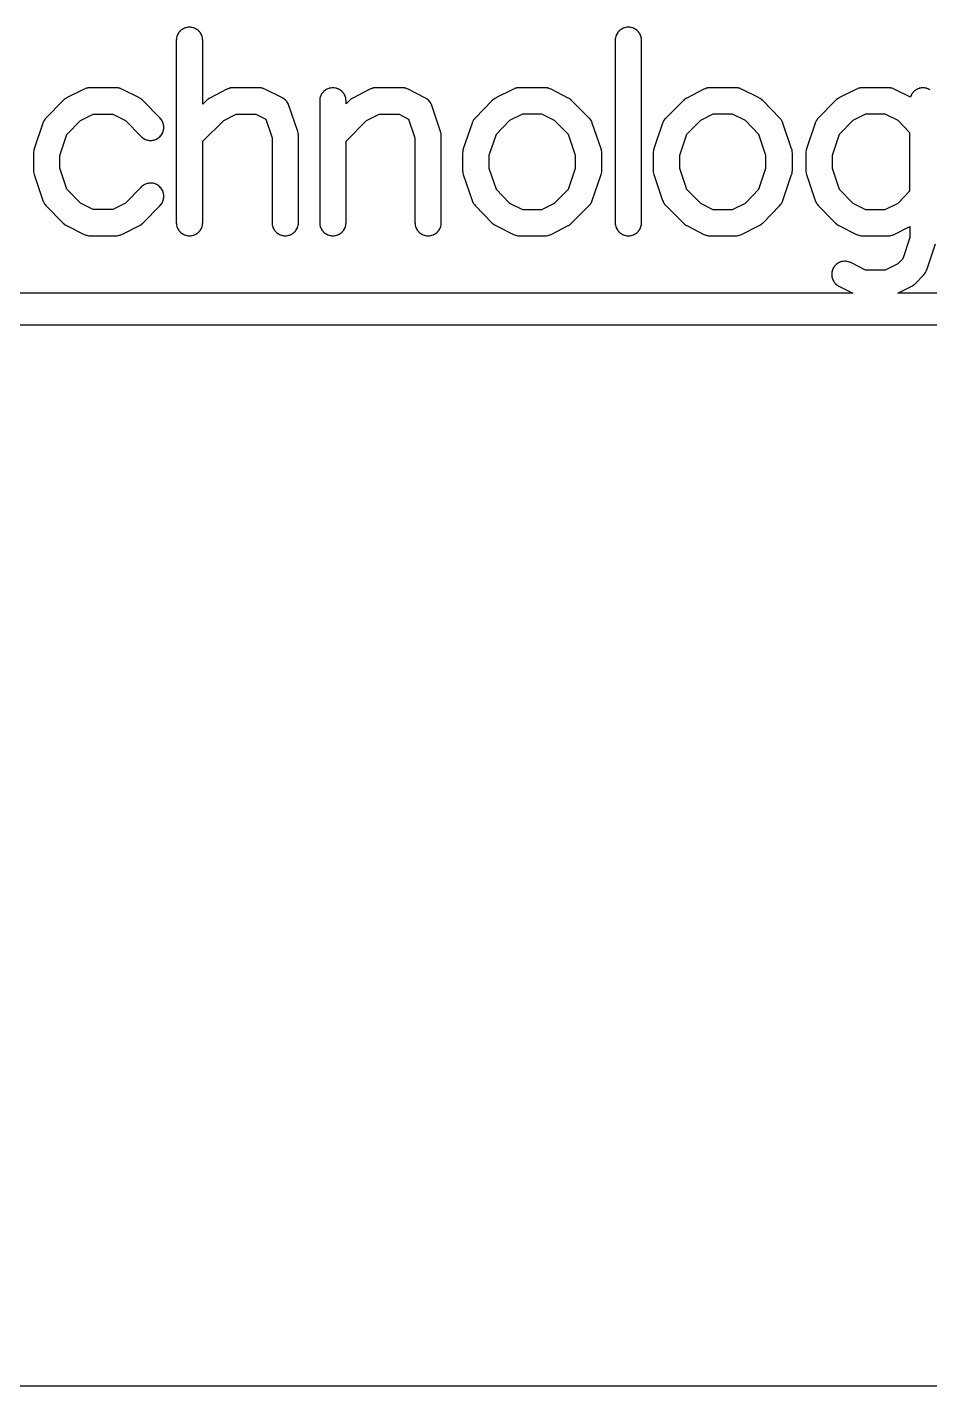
# Model space of a CAD drawing. Header units: inches. Extents: x -0.5 to 10, y -2.4 to 3.9.
# Drawn here: x 1.6663 to 1.8615, y -2.1846 to -1.8908 of the extents above; entities that cross this region are included whole.
import ezdxf

# ---------------------------------------------------------------- set-up
doc = ezdxf.new("R2010")
doc.units = ezdxf.units.IN

msp = doc.modelspace()

# ---------------------------------------------------------------- linework, layer by layer
for points in [[(1.70425, -1.93311), (1.70425, -1.93311), (1.70425, -1.9331), (1.70425, -1.915495), (1.708788, -1.911037), (1.711489, -1.90965), (1.715727, -1.90965), (1.717878, -1.910725), (1.71925, -1.91477), (1.71925, -1.9331), (1.71925, -1.93311), (1.719251, -1.933125), (1.719262, -1.933355), (1.719264, -1.933381), (1.719267, -1.933404), (1.719301, -1.933632), (1.719304, -1.933655), (1.71931, -1.93368), (1.719366, -1.933904), (1.719373, -1.93393), (1.71938, -1.933951), (1.719458, -1.934168), (1.719467, -1.934192), (1.719477, -1.934213), (1.719575, -1.934422), (1.719587, -1.934444), (1.719599, -1.934465), (1.719717, -1.934663), (1.719732, -1.934686), (1.719744, -1.934703), (1.719882, -1.934889), (1.719898, -1.93491), (1.719913, -1.934927), (1.720068, -1.935097), (1.720085, -1.935115), (1.720103, -1.935132), (1.720273, -1.935287), (1.72029, -1.935302), (1.720311, -1.935318), (1.720497, -1.935456), (1.720514, -1.935468), (1.720537, -1.935483), (1.720735, -1.935601), (1.720756, -1.935613), (1.720778, -1.935625), (1.720987, -1.935723), (1.721008, -1.935733), (1.721032, -1.935742), (1.721249, -1.93582), (1.72127, -1.935827), (1.721296, -1.935834), (1.72152, -1.93589), (1.721545, -1.935896), (1.721568, -1.935899), (1.721796, -1.935933), (1.721819, -1.935936), (1.721845, -1.935938), (1.722075, -1.935949), (1.7221, -1.93595), (1.722125, -1.935949), (1.722355, -1.935938), (1.722381, -1.935936), (1.722404, -1.935933), (1.722632, -1.935899), (1.722655, -1.935896), (1.72268, -1.93589), (1.722904, -1.935834), (1.72293, -1.935827), (1.722951, -1.93582), (1.723168, -1.935742), (1.723192, -1.935733), (1.723213, -1.935723), (1.723422, -1.935625), (1.723444, -1.935613), (1.723465, -1.935601), (1.723663, -1.935483), (1.723686, -1.935468), (1.723703, -1.935456), (1.723889, -1.935318), (1.72391, -1.935302), (1.723927, -1.935287), (1.724097, -1.935132), (1.724115, -1.935115), (1.724132, -1.935097), (1.724287, -1.934927), (1.724302, -1.93491), (1.724318, -1.934889), (1.724456, -1.934703), (1.724468, -1.934686), (1.724483, -1.934663), (1.724601, -1.934465), (1.724613, -1.934444), (1.724625, -1.934422), (1.724723, -1.934213), (1.724733, -1.934192), (1.724742, -1.934168), (1.72482, -1.933951), (1.724827, -1.93393), (1.724834, -1.933904), (1.72489, -1.93368), (1.724896, -1.933655), (1.724899, -1.933632), (1.724933, -1.933404), (1.724936, -1.933381), (1.724938, -1.933355), (1.724949, -1.933125), (1.72495, -1.93311), (1.72495, -1.9331), (1.72495, -1.9143), (1.72495, -1.914291), (1.724949, -1.914273), (1.724935, -1.914017), (1.724933, -1.91399), (1.724933, -1.91399), (1.724929, -1.913963), (1.724888, -1.91371), (1.724882, -1.913681), (1.724882, -1.913681), (1.724876, -1.913657), (1.724807, -1.91341), (1.724803, -1.913398), (1.724799, -1.913384), (1.722899, -1.907784), (1.722894, -1.907772), (1.72289, -1.907761), (1.722806, -1.907548), (1.722797, -1.907527), (1.722786, -1.907504), (1.722682, -1.9073), (1.722672, -1.907282), (1.722658, -1.907258), (1.722534, -1.907065), (1.72252, -1.907045), (1.722506, -1.907025), (1.722364, -1.906846), (1.722349, -1.906828), (1.722332, -1.906809), (1.722173, -1.906644), (1.722156, -1.906627), (1.722137, -1.90661), (1.721963, -1.906462), (1.721946, -1.906447), (1.721925, -1.906432), (1.721737, -1.906301), (1.721716, -1.906287), (1.721696, -1.906275), (1.721496, -1.906162), (1.721487, -1.906157), (1.721475, -1.906151), (1.717675, -1.904251), (1.717666, -1.904247), (1.717654, -1.904241), (1.717454, -1.904153), (1.717436, -1.904145), (1.717411, -1.904136), (1.717205, -1.904066), (1.717186, -1.90406), (1.71716, -1.904054), (1.716948, -1.904004), (1.716925, -1.903999), (1.716903, -1.903995), (1.716687, -1.903965), (1.716666, -1.903962), (1.716641, -1.903961), (1.716423, -1.903951), (1.716411, -1.90395), (1.7164, -1.90395), (1.7108, -1.90395), (1.710789, -1.90395), (1.710776, -1.903951), (1.710554, -1.903961), (1.71053, -1.903963), (1.710506, -1.903966), (1.710286, -1.903997), (1.710262, -1.904001), (1.710239, -1.904006), (1.710023, -1.904059), (1.710003, -1.904064), (1.709977, -1.904072), (1.709766, -1.904145), (1.709742, -1.904154), (1.709722, -1.904162), (1.709519, -1.904254), (1.709516, -1.904256), (1.709498, -1.904265), (1.705798, -1.906165), (1.705787, -1.906171), (1.705776, -1.906177), (1.705571, -1.906295), (1.705548, -1.90631), (1.705548, -1.90631), (1.705529, -1.906323), (1.705337, -1.906461), (1.705318, -1.906476), (1.705318, -1.906476), (1.705298, -1.906493), (1.705121, -1.90665), (1.705115, -1.906655), (1.705103, -1.906667), (1.70425, -1.907505), (1.70425, -1.8937), (1.70425, -1.89369), (1.704249, -1.893675), (1.704238, -1.893445), (1.704236, -1.893419), (1.704233, -1.893396), (1.704199, -1.893168), (1.704196, -1.893145), (1.70419, -1.89312), (1.704134, -1.892896), (1.704127, -1.89287), (1.70412, -1.892849), (1.704042, -1.892632), (1.704033, -1.892608), (1.704023, -1.892587), (1.703925, -1.892378), (1.703913, -1.892356), (1.703901, -1.892335), (1.703783, -1.892137), (1.703768, -1.892114), (1.703756, -1.892097), (1.703618, -1.891911), (1.703602, -1.89189), (1.703587, -1.891873), (1.703432, -1.891703), (1.703415, -1.891685), (1.703397, -1.891668), (1.703227, -1.891513), (1.70321, -1.891498), (1.703189, -1.891482), (1.703003, -1.891344), (1.702986, -1.891332), (1.702963, -1.891317), (1.702765, -1.891199), (1.702744, -1.891187), (1.702722, -1.891175), (1.702513, -1.891077), (1.702492, -1.891067), (1.702468, -1.891058), (1.702251, -1.89098), (1.70223, -1.890973), (1.702204, -1.890966), (1.70198, -1.89091), (1.701955, -1.890904), (1.701932, -1.890901), (1.701704, -1.890867), (1.701681, -1.890864), (1.701655, -1.890862), (1.701425, -1.890851), (1.7014, -1.89085), (1.701375, -1.890851), (1.701145, -1.890862), (1.701119, -1.890864), (1.701096, -1.890867), (1.700868, -1.890901), (1.700845, -1.890904), (1.70082, -1.89091), (1.700596, -1.890966), (1.70057, -1.890973), (1.700549, -1.89098), (1.700332, -1.891058), (1.700308, -1.891067), (1.700287, -1.891077), (1.700078, -1.891175), (1.700056, -1.891187), (1.700035, -1.891199), (1.699837, -1.891317), (1.699814, -1.891332), (1.699797, -1.891344), (1.699611, -1.891482), (1.69959, -1.891498), (1.699573, -1.891513), (1.699403, -1.891668), (1.699385, -1.891685), (1.699368, -1.891703), (1.699213, -1.891873), (1.699198, -1.89189), (1.699182, -1.891911), (1.699044, -1.892097), (1.699032, -1.892114), (1.699017, -1.892137), (1.698899, -1.892335), (1.698887, -1.892356), (1.698875, -1.892378), (1.698777, -1.892587), (1.698767, -1.892608), (1.698758, -1.892632), (1.69868, -1.892849), (1.698673, -1.89287), (1.698666, -1.892896), (1.69861, -1.89312), (1.698604, -1.893145), (1.698601, -1.893168), (1.698567, -1.893396), (1.698564, -1.893419), (1.698562, -1.893445), (1.698551, -1.893675), (1.69855, -1.89369), (1.69855, -1.8937), (1.69855, -1.9331), (1.69855, -1.93311), (1.698551, -1.933125), (1.698562, -1.933355), (1.698564, -1.933381), (1.698567, -1.933404), (1.698601, -1.933632), (1.698604, -1.933655), (1.69861, -1.93368), (1.698666, -1.933904), (1.698673, -1.93393), (1.69868, -1.933951), (1.698758, -1.934168), (1.698767, -1.934192), (1.698777, -1.934213), (1.698875, -1.934422), (1.698887, -1.934444), (1.698899, -1.934465), (1.699017, -1.934663), (1.699032, -1.934686), (1.699044, -1.934703), (1.699182, -1.934889), (1.699198, -1.93491), (1.699213, -1.934927), (1.699368, -1.935097), (1.699385, -1.935115), (1.699403, -1.935132), (1.699573, -1.935287), (1.69959, -1.935302), (1.699611, -1.935318), (1.699797, -1.935456), (1.699814, -1.935468), (1.699837, -1.935483), (1.700035, -1.935601), (1.700056, -1.935613), (1.700078, -1.935625), (1.700287, -1.935723), (1.700308, -1.935733), (1.700332, -1.935742), (1.700549, -1.93582), (1.70057, -1.935827), (1.700596, -1.935834), (1.70082, -1.93589), (1.700845, -1.935896), (1.700868, -1.935899), (1.701096, -1.935933), (1.701119, -1.935936), (1.701145, -1.935938), (1.701375, -1.935949), (1.7014, -1.93595), (1.701425, -1.935949), (1.701655, -1.935938), (1.701681, -1.935936), (1.701704, -1.935933), (1.701932, -1.935899), (1.701955, -1.935896), (1.70198, -1.93589), (1.702204, -1.935834), (1.70223, -1.935827), (1.702251, -1.93582), (1.702468, -1.935742), (1.702492, -1.935733), (1.702513, -1.935723), (1.702722, -1.935625), (1.702744, -1.935613), (1.702765, -1.935601), (1.702963, -1.935483), (1.702986, -1.935468), (1.703003, -1.935456), (1.703189, -1.935318), (1.70321, -1.935302), (1.703227, -1.935287), (1.703397, -1.935132), (1.703415, -1.935115), (1.703432, -1.935097), (1.703587, -1.934927), (1.703602, -1.93491), (1.703618, -1.934889), (1.703756, -1.934703), (1.703768, -1.934686), (1.703783, -1.934663), (1.703901, -1.934465), (1.703913, -1.934444), (1.703925, -1.934422), (1.704023, -1.934213), (1.704033, -1.934192), (1.704042, -1.934168), (1.70412, -1.933951), (1.704127, -1.93393), (1.704134, -1.933904), (1.70419, -1.93368), (1.704196, -1.933655), (1.704199, -1.933632), (1.704233, -1.933404), (1.704236, -1.933381), (1.704238, -1.933355), (1.704249, -1.933125)], [(1.79915, -1.93311), (1.79915, -1.93311), (1.79915, -1.9331), (1.79915, -1.8937), (1.79915, -1.89369), (1.799149, -1.893675), (1.799138, -1.893445), (1.799136, -1.893419), (1.799133, -1.893396), (1.799099, -1.893168), (1.799096, -1.893145), (1.79909, -1.89312), (1.799034, -1.892896), (1.799027, -1.89287), (1.79902, -1.892849), (1.798942, -1.892632), (1.798933, -1.892608), (1.798923, -1.892587), (1.798825, -1.892378), (1.798813, -1.892356), (1.798801, -1.892335), (1.798683, -1.892137), (1.798668, -1.892114), (1.798656, -1.892097), (1.798518, -1.891911), (1.798502, -1.89189), (1.798487, -1.891873), (1.798332, -1.891703), (1.798315, -1.891685), (1.798297, -1.891668), (1.798127, -1.891513), (1.79811, -1.891498), (1.798089, -1.891482), (1.797903, -1.891344), (1.797886, -1.891332), (1.797863, -1.891317), (1.797665, -1.891199), (1.797644, -1.891187), (1.797622, -1.891175), (1.797413, -1.891077), (1.797392, -1.891067), (1.797368, -1.891058), (1.797151, -1.89098), (1.79713, -1.890973), (1.797104, -1.890966), (1.79688, -1.89091), (1.796855, -1.890904), (1.796832, -1.890901), (1.796604, -1.890867), (1.796581, -1.890864), (1.796555, -1.890862), (1.796325, -1.890851), (1.7963, -1.89085), (1.796275, -1.890851), (1.796045, -1.890862), (1.796019, -1.890864), (1.795996, -1.890867), (1.795768, -1.890901), (1.795745, -1.890904), (1.79572, -1.89091), (1.795496, -1.890966), (1.79547, -1.890973), (1.795449, -1.89098), (1.795232, -1.891058), (1.795208, -1.891067), (1.795187, -1.891077), (1.794978, -1.891175), (1.794956, -1.891187), (1.794935, -1.891199), (1.794737, -1.891317), (1.794714, -1.891332), (1.794697, -1.891344), (1.794511, -1.891482), (1.79449, -1.891498), (1.794473, -1.891513), (1.794303, -1.891668), (1.794285, -1.891685), (1.794268, -1.891703), (1.794113, -1.891873), (1.794098, -1.89189), (1.794082, -1.891911), (1.793944, -1.892097), (1.793932, -1.892114), (1.793917, -1.892137), (1.793799, -1.892335), (1.793787, -1.892356), (1.793775, -1.892378), (1.793677, -1.892587), (1.793667, -1.892608), (1.793658, -1.892632), (1.79358, -1.892849), (1.793573, -1.89287), (1.793566, -1.892896), (1.79351, -1.89312), (1.793504, -1.893145), (1.793501, -1.893168), (1.793467, -1.893396), (1.793464, -1.893419), (1.793462, -1.893445), (1.793451, -1.893675), (1.79345, -1.89369), (1.79345, -1.8937), (1.79345, -1.9331), (1.79345, -1.93311), (1.793451, -1.933125), (1.793462, -1.933355), (1.793464, -1.933381), (1.793467, -1.933404), (1.793501, -1.933632), (1.793504, -1.933655), (1.79351, -1.93368), (1.793566, -1.933904), (1.793573, -1.93393), (1.79358, -1.933951), (1.793658, -1.934168), (1.793667, -1.934192), (1.793677, -1.934213), (1.793775, -1.934422), (1.793787, -1.934444), (1.793799, -1.934465), (1.793917, -1.934663), (1.793932, -1.934686), (1.793944, -1.934703), (1.794082, -1.934889), (1.794098, -1.93491), (1.794113, -1.934927), (1.794268, -1.935097), (1.794285, -1.935115), (1.794303, -1.935132), (1.794473, -1.935287), (1.79449, -1.935302), (1.794511, -1.935318), (1.794697, -1.935456), (1.794714, -1.935468), (1.794737, -1.935483), (1.794935, -1.935601), (1.794956, -1.935613), (1.794978, -1.935625), (1.795187, -1.935723), (1.795208, -1.935733), (1.795232, -1.935742), (1.795449, -1.93582), (1.79547, -1.935827), (1.795496, -1.935834), (1.79572, -1.93589), (1.795745, -1.935896), (1.795768, -1.935899), (1.795996, -1.935933), (1.796019, -1.935936), (1.796045, -1.935938), (1.796275, -1.935949), (1.7963, -1.93595), (1.796325, -1.935949), (1.796555, -1.935938), (1.796581, -1.935936), (1.796604, -1.935933), (1.796832, -1.935899), (1.796855, -1.935896), (1.79688, -1.93589), (1.797104, -1.935834), (1.79713, -1.935827), (1.797151, -1.93582), (1.797368, -1.935742), (1.797392, -1.935733), (1.797413, -1.935723), (1.797622, -1.935625), (1.797644, -1.935613), (1.797665, -1.935601), (1.797863, -1.935483), (1.797886, -1.935468), (1.797903, -1.935456), (1.798089, -1.935318), (1.79811, -1.935302), (1.798127, -1.935287), (1.798297, -1.935132), (1.798315, -1.935115), (1.798332, -1.935097), (1.798487, -1.934927), (1.798502, -1.93491), (1.798518, -1.934889), (1.798656, -1.934703), (1.798668, -1.934686), (1.798683, -1.934663), (1.798801, -1.934465), (1.798813, -1.934444), (1.798825, -1.934422), (1.798923, -1.934213), (1.798933, -1.934192), (1.798942, -1.934168), (1.79902, -1.933951), (1.799027, -1.93393), (1.799034, -1.933904), (1.79909, -1.93368), (1.799096, -1.933655), (1.799099, -1.933632), (1.799133, -1.933404), (1.799136, -1.933381), (1.799138, -1.933355), (1.799149, -1.933125)], [(1.687594, -1.911034), (1.690958, -1.914488), (1.690968, -1.914498), (1.690976, -1.914505), (1.691144, -1.914663), (1.691161, -1.914677), (1.691182, -1.914694), (1.691365, -1.914834), (1.691384, -1.914848), (1.691406, -1.914862), (1.691602, -1.914983), (1.691621, -1.914994), (1.691645, -1.915007), (1.691852, -1.915108), (1.691873, -1.915118), (1.691897, -1.915127), (1.692113, -1.915208), (1.692134, -1.915215), (1.69216, -1.915223), (1.692383, -1.915282), (1.692404, -1.915287), (1.692431, -1.915292), (1.692659, -1.915329), (1.692683, -1.915332), (1.692707, -1.915334), (1.692937, -1.915349), (1.692964, -1.91535), (1.692987, -1.915349), (1.693217, -1.915341), (1.693245, -1.915339), (1.693266, -1.915337), (1.693494, -1.915306), (1.693519, -1.915302), (1.693543, -1.915297), (1.693767, -1.915244), (1.69379, -1.915238), (1.693814, -1.915231), (1.694032, -1.915156), (1.694054, -1.915148), (1.694078, -1.915138), (1.694288, -1.915042), (1.69431, -1.915031), (1.694331, -1.915019), (1.694531, -1.914903), (1.694551, -1.914891), (1.694572, -1.914877), (1.694759, -1.914742), (1.694779, -1.914726), (1.694797, -1.914711), (1.69497, -1.914559), (1.694988, -1.914542), (1.695005, -1.914524), (1.695163, -1.914356), (1.695177, -1.914339), (1.695194, -1.914318), (1.695334, -1.914135), (1.695348, -1.914116), (1.695362, -1.914094), (1.695483, -1.913898), (1.695494, -1.913879), (1.695507, -1.913855), (1.695608, -1.913648), (1.695618, -1.913627), (1.695627, -1.913603), (1.695708, -1.913387), (1.695715, -1.913366), (1.695723, -1.91334), (1.695782, -1.913117), (1.695787, -1.913096), (1.695792, -1.913069), (1.695829, -1.912841), (1.695832, -1.912817), (1.695834, -1.912793), (1.695849, -1.912563), (1.69585, -1.912536), (1.695849, -1.912513), (1.695841, -1.912283), (1.695839, -1.912255), (1.695837, -1.912234), (1.695806, -1.912006), (1.695802, -1.911981), (1.695797, -1.911957), (1.695744, -1.911733), (1.695738, -1.91171), (1.695731, -1.911686), (1.695656, -1.911468), (1.695648, -1.911446), (1.695638, -1.911422), (1.695542, -1.911212), (1.695531, -1.91119), (1.695519, -1.911169), (1.695403, -1.910969), (1.695391, -1.910949), (1.695377, -1.910928), (1.695242, -1.910741), (1.695226, -1.910721), (1.695211, -1.910703), (1.695059, -1.91053), (1.695052, -1.910523), (1.695042, -1.910512), (1.691342, -1.906712), (1.691333, -1.906703), (1.691322, -1.906692), (1.691129, -1.906515), (1.691109, -1.906498), (1.691109, -1.906498), (1.691086, -1.906479), (1.690874, -1.906325), (1.690853, -1.90631), (1.690853, -1.90631), (1.690827, -1.906294), (1.690599, -1.906164), (1.690585, -1.906156), (1.690575, -1.906151), (1.686775, -1.904251), (1.686766, -1.904247), (1.686754, -1.904241), (1.686554, -1.904153), (1.686536, -1.904145), (1.686511, -1.904136), (1.686305, -1.904066), (1.686286, -1.90406), (1.68626, -1.904054), (1.686048, -1.904004), (1.686025, -1.903999), (1.686003, -1.903995), (1.685787, -1.903965), (1.685766, -1.903962), (1.685741, -1.903961), (1.685523, -1.903951), (1.685511, -1.90395), (1.6855, -1.90395), (1.6799, -1.90395), (1.679889, -1.90395), (1.679877, -1.903951), (1.679659, -1.903961), (1.679634, -1.903962), (1.679613, -1.903965), (1.679397, -1.903995), (1.679375, -1.903999), (1.679352, -1.904004), (1.67914, -1.904054), (1.679114, -1.90406), (1.679095, -1.904066), (1.678889, -1.904136), (1.678864, -1.904145), (1.678846, -1.904153), (1.678646, -1.904241), (1.678634, -1.904247), (1.678625, -1.904251), (1.674825, -1.906151), (1.674815, -1.906156), (1.674801, -1.906164), (1.674573, -1.906294), (1.674547, -1.90631), (1.674547, -1.90631), (1.674526, -1.906325), (1.674314, -1.906479), (1.674291, -1.906498), (1.674291, -1.906498), (1.674271, -1.906515), (1.674078, -1.906692), (1.674067, -1.906703), (1.674058, -1.906712), (1.670358, -1.910512), (1.670352, -1.910519), (1.670343, -1.910528), (1.670204, -1.910684), (1.670189, -1.910702), (1.670176, -1.910719), (1.670051, -1.910887), (1.670037, -1.910906), (1.670026, -1.910923), (1.669917, -1.911102), (1.669906, -1.911121), (1.669896, -1.911141), (1.669803, -1.911328), (1.669794, -1.911347), (1.669785, -1.911369), (1.669709, -1.911563), (1.669707, -1.911567), (1.669701, -1.911584), (1.667801, -1.917184), (1.667797, -1.917198), (1.667793, -1.91721), (1.667724, -1.917457), (1.667718, -1.917481), (1.667718, -1.917481), (1.667712, -1.91751), (1.667671, -1.917763), (1.667667, -1.91779), (1.667667, -1.91779), (1.667665, -1.917817), (1.667651, -1.918073), (1.66765, -1.918091), (1.66765, -1.9181), (1.66765, -1.9218), (1.66765, -1.921809), (1.667651, -1.921827), (1.667665, -1.922083), (1.667667, -1.92211), (1.667667, -1.92211), (1.667671, -1.922137), (1.667712, -1.92239), (1.667718, -1.922419), (1.667718, -1.922419), (1.667724, -1.922443), (1.667793, -1.92269), (1.667797, -1.922702), (1.667801, -1.922716), (1.669701, -1.928316), (1.669707, -1.928333), (1.669709, -1.928337), (1.669785, -1.928531), (1.669794, -1.928553), (1.669803, -1.928572), (1.669896, -1.928759), (1.669906, -1.928779), (1.669917, -1.928798), (1.670026, -1.928977), (1.670037, -1.928994), (1.670051, -1.929013), (1.670176, -1.929181), (1.670189, -1.929198), (1.670204, -1.929216), (1.670343, -1.929372), (1.670352, -1.929381), (1.670358, -1.929388), (1.674058, -1.933188), (1.674067, -1.933197), (1.674078, -1.933208), (1.674271, -1.933385), (1.674291, -1.933402), (1.674291, -1.933402), (1.674314, -1.933421), (1.674526, -1.933575), (1.674547, -1.93359), (1.674547, -1.93359), (1.674573, -1.933606), (1.674801, -1.933736), (1.674815, -1.933744), (1.674825, -1.933749), (1.678625, -1.935649), (1.678634, -1.935653), (1.678646, -1.935659), (1.678846, -1.935747), (1.678864, -1.935755), (1.678889, -1.935764), (1.679095, -1.935834), (1.679114, -1.93584), (1.67914, -1.935846), (1.679352, -1.935896), (1.679375, -1.935901), (1.679397, -1.935905), (1.679613, -1.935935), (1.679634, -1.935938), (1.679659, -1.935939), (1.679877, -1.935949), (1.679889, -1.93595), (1.6799, -1.93595), (1.6855, -1.93595), (1.685511, -1.93595), (1.685523, -1.935949), (1.685741, -1.935939), (1.685766, -1.935938), (1.685787, -1.935935), (1.686003, -1.935905), (1.686025, -1.935901), (1.686048, -1.935896), (1.68626, -1.935846), (1.686286, -1.93584), (1.686305, -1.935834), (1.686511, -1.935764), (1.686536, -1.935755), (1.686554, -1.935747), (1.686754, -1.935659), (1.686766, -1.935653), (1.686775, -1.935649), (1.690575, -1.933749), (1.690585, -1.933744), (1.690599, -1.933736), (1.690827, -1.933606), (1.690853, -1.93359), (1.690853, -1.93359), (1.690874, -1.933575), (1.691086, -1.933421), (1.691109, -1.933402), (1.691109, -1.933402), (1.691129, -1.933385), (1.691322, -1.933208), (1.691333, -1.933197), (1.691342, -1.933188), (1.695042, -1.929388), (1.695052, -1.929377), (1.695059, -1.92937), (1.695211, -1.929197), (1.695226, -1.929179), (1.695242, -1.929159), (1.695377, -1.928972), (1.695391, -1.928951), (1.695403, -1.928931), (1.695519, -1.928731), (1.695531, -1.92871), (1.695542, -1.928688), (1.695638, -1.928478), (1.695648, -1.928454), (1.695656, -1.928432), (1.695731, -1.928214), (1.695738, -1.92819), (1.695744, -1.928167), (1.695797, -1.927943), (1.695802, -1.927919), (1.695806, -1.927894), (1.695837, -1.927666), (1.695839, -1.927645), (1.695841, -1.927617), (1.695849, -1.927387), (1.69585, -1.927364), (1.695849, -1.927337), (1.695834, -1.927107), (1.695832, -1.927083), (1.695829, -1.927059), (1.695792, -1.926831), (1.695787, -1.926804), (1.695782, -1.926783), (1.695723, -1.92656), (1.695715, -1.926534), (1.695708, -1.926513), (1.695627, -1.926297), (1.695618, -1.926273), (1.695608, -1.926252), (1.695507, -1.926045), (1.695494, -1.926021), (1.695483, -1.926002), (1.695362, -1.925806), (1.695348, -1.925784), (1.695334, -1.925765), (1.695194, -1.925582), (1.695177, -1.925561), (1.695163, -1.925544), (1.695005, -1.925376), (1.694988, -1.925358), (1.69497, -1.925341), (1.694797, -1.925189), (1.694779, -1.925174), (1.694759, -1.925158), (1.694572, -1.925023), (1.694551, -1.925009), (1.694531, -1.924997), (1.694331, -1.924881), (1.69431, -1.924869), (1.694288, -1.924858), (1.694078, -1.924762), (1.694054, -1.924752), (1.694032, -1.924744), (1.693814, -1.924669), (1.69379, -1.924662), (1.693767, -1.924656), (1.693543, -1.924603), (1.693519, -1.924598), (1.693494, -1.924594), (1.693266, -1.924563), (1.693245, -1.924561), (1.693217, -1.924559), (1.692987, -1.924551), (1.692964, -1.92455), (1.692937, -1.924551), (1.692707, -1.924566), (1.692683, -1.924568), (1.692659, -1.924571), (1.692431, -1.924608), (1.692404, -1.924613), (1.692383, -1.924618), (1.69216, -1.924677), (1.692134, -1.924685), (1.692113, -1.924692), (1.691897, -1.924773), (1.691873, -1.924782), (1.691852, -1.924792), (1.691645, -1.924893), (1.691621, -1.924906), (1.691602, -1.924917), (1.691406, -1.925038), (1.691384, -1.925052), (1.691365, -1.925066), (1.691182, -1.925206), (1.691161, -1.925223), (1.691144, -1.925237), (1.690976, -1.925395), (1.690968, -1.925402), (1.690958, -1.925412), (1.687594, -1.928866), (1.684827, -1.93025), (1.680573, -1.93025), (1.677806, -1.928866), (1.674892, -1.925874), (1.67335, -1.92133), (1.67335, -1.91857), (1.674892, -1.914026), (1.677806, -1.911034), (1.680573, -1.90965), (1.684827, -1.90965)], [(1.73525, -1.93311), (1.73525, -1.93311), (1.73525, -1.9331), (1.73525, -1.915481), (1.739699, -1.911031), (1.742389, -1.90965), (1.746711, -1.90965), (1.748772, -1.910708), (1.75015, -1.91477), (1.75015, -1.9331), (1.75015, -1.93311), (1.750151, -1.933125), (1.750162, -1.933355), (1.750164, -1.933381), (1.750167, -1.933404), (1.750201, -1.933632), (1.750204, -1.933655), (1.75021, -1.93368), (1.750266, -1.933904), (1.750273, -1.93393), (1.75028, -1.933951), (1.750358, -1.934168), (1.750367, -1.934192), (1.750377, -1.934213), (1.750475, -1.934422), (1.750487, -1.934444), (1.750499, -1.934465), (1.750617, -1.934663), (1.750632, -1.934686), (1.750644, -1.934703), (1.750782, -1.934889), (1.750798, -1.93491), (1.750813, -1.934927), (1.750968, -1.935097), (1.750985, -1.935115), (1.751003, -1.935132), (1.751173, -1.935287), (1.75119, -1.935302), (1.751211, -1.935318), (1.751397, -1.935456), (1.751414, -1.935468), (1.751437, -1.935483), (1.751635, -1.935601), (1.751656, -1.935613), (1.751678, -1.935625), (1.751887, -1.935723), (1.751908, -1.935733), (1.751932, -1.935742), (1.752149, -1.93582), (1.75217, -1.935827), (1.752196, -1.935834), (1.75242, -1.93589), (1.752445, -1.935896), (1.752468, -1.935899), (1.752696, -1.935933), (1.752719, -1.935936), (1.752745, -1.935938), (1.752975, -1.935949), (1.753, -1.93595), (1.753025, -1.935949), (1.753255, -1.935938), (1.753281, -1.935936), (1.753304, -1.935933), (1.753532, -1.935899), (1.753555, -1.935896), (1.75358, -1.93589), (1.753804, -1.935834), (1.75383, -1.935827), (1.753851, -1.93582), (1.754068, -1.935742), (1.754092, -1.935733), (1.754113, -1.935723), (1.754322, -1.935625), (1.754344, -1.935613), (1.754365, -1.935601), (1.754563, -1.935483), (1.754586, -1.935468), (1.754603, -1.935456), (1.754789, -1.935318), (1.75481, -1.935302), (1.754827, -1.935287), (1.754997, -1.935132), (1.755015, -1.935115), (1.755032, -1.935097), (1.755187, -1.934927), (1.755202, -1.93491), (1.755218, -1.934889), (1.755356, -1.934703), (1.755368, -1.934686), (1.755383, -1.934663), (1.755501, -1.934465), (1.755513, -1.934444), (1.755525, -1.934422), (1.755623, -1.934213), (1.755633, -1.934192), (1.755642, -1.934168), (1.75572, -1.933951), (1.755727, -1.93393), (1.755734, -1.933904), (1.75579, -1.93368), (1.755796, -1.933655), (1.755799, -1.933632), (1.755833, -1.933404), (1.755836, -1.933381), (1.755838, -1.933355), (1.755849, -1.933125), (1.75585, -1.93311), (1.75585, -1.9331), (1.75585, -1.9143), (1.75585, -1.914291), (1.755849, -1.914273), (1.755835, -1.914017), (1.755833, -1.91399), (1.755833, -1.91399), (1.755829, -1.913963), (1.755788, -1.91371), (1.755782, -1.913681), (1.755782, -1.913681), (1.755776, -1.913657), (1.755707, -1.91341), (1.755703, -1.913398), (1.755699, -1.913384), (1.753799, -1.907784), (1.753793, -1.907768), (1.753791, -1.907762), (1.753708, -1.907552), (1.753697, -1.907526), (1.753688, -1.907508), (1.753586, -1.907306), (1.753573, -1.907283), (1.753562, -1.907265), (1.75344, -1.907074), (1.753427, -1.907055), (1.753412, -1.907035), (1.753273, -1.906857), (1.753258, -1.906838), (1.753242, -1.906821), (1.753086, -1.906657), (1.753072, -1.906643), (1.753052, -1.906624), (1.752881, -1.906476), (1.752866, -1.906463), (1.752843, -1.906446), (1.752659, -1.906315), (1.752639, -1.906301), (1.752619, -1.906289), (1.752423, -1.906176), (1.752414, -1.906171), (1.752402, -1.906165), (1.748702, -1.904265), (1.748684, -1.904256), (1.748681, -1.904254), (1.748478, -1.904162), (1.748458, -1.904154), (1.748434, -1.904145), (1.748223, -1.904072), (1.748197, -1.904064), (1.748177, -1.904059), (1.747961, -1.904006), (1.747938, -1.904001), (1.747914, -1.903997), (1.747694, -1.903966), (1.74767, -1.903963), (1.747646, -1.903961), (1.747424, -1.903951), (1.747411, -1.90395), (1.7474, -1.90395), (1.7417, -1.90395), (1.741689, -1.90395), (1.741676, -1.903951), (1.741454, -1.903961), (1.74143, -1.903963), (1.741406, -1.903966), (1.741186, -1.903997), (1.741162, -1.904001), (1.741139, -1.904006), (1.740923, -1.904059), (1.740903, -1.904064), (1.740877, -1.904072), (1.740666, -1.904145), (1.740642, -1.904154), (1.740622, -1.904162), (1.740419, -1.904254), (1.740416, -1.904256), (1.740398, -1.904265), (1.736698, -1.906165), (1.736684, -1.906172), (1.736675, -1.906177), (1.736465, -1.906299), (1.736442, -1.906314), (1.736442, -1.906314), (1.736421, -1.906328), (1.736225, -1.906471), (1.736206, -1.906485), (1.736206, -1.906485), (1.736184, -1.906504), (1.736004, -1.906667), (1.736, -1.906671), (1.735985, -1.906685), (1.73525, -1.907419), (1.73525, -1.9068), (1.73525, -1.90679), (1.735249, -1.906775), (1.735238, -1.906545), (1.735236, -1.906519), (1.735233, -1.906496), (1.735199, -1.906268), (1.735196, -1.906245), (1.73519, -1.90622), (1.735134, -1.905996), (1.735127, -1.90597), (1.73512, -1.905949), (1.735042, -1.905732), (1.735033, -1.905708), (1.735023, -1.905687), (1.734925, -1.905478), (1.734913, -1.905456), (1.734901, -1.905435), (1.734783, -1.905237), (1.734768, -1.905214), (1.734756, -1.905197), (1.734618, -1.905011), (1.734602, -1.90499), (1.734587, -1.904973), (1.734432, -1.904803), (1.734415, -1.904785), (1.734397, -1.904768), (1.734227, -1.904613), (1.73421, -1.904598), (1.734189, -1.904582), (1.734003, -1.904444), (1.733986, -1.904432), (1.733963, -1.904417), (1.733765, -1.904299), (1.733744, -1.904287), (1.733722, -1.904275), (1.733513, -1.904177), (1.733492, -1.904167), (1.733468, -1.904158), (1.733251, -1.90408), (1.73323, -1.904073), (1.733204, -1.904066), (1.73298, -1.90401), (1.732955, -1.904004), (1.732932, -1.904001), (1.732704, -1.903967), (1.732681, -1.903964), (1.732655, -1.903962), (1.732425, -1.903951), (1.7324, -1.90395), (1.732375, -1.903951), (1.732145, -1.903962), (1.732119, -1.903964), (1.732096, -1.903967), (1.731868, -1.904001), (1.731845, -1.904004), (1.73182, -1.90401), (1.731596, -1.904066), (1.73157, -1.904073), (1.731549, -1.90408), (1.731332, -1.904158), (1.731308, -1.904167), (1.731287, -1.904177), (1.731078, -1.904275), (1.731056, -1.904287), (1.731035, -1.904299), (1.730837, -1.904417), (1.730814, -1.904432), (1.730797, -1.904444), (1.730611, -1.904582), (1.73059, -1.904598), (1.730573, -1.904613), (1.730403, -1.904768), (1.730385, -1.904785), (1.730368, -1.904803), (1.730213, -1.904973), (1.730198, -1.90499), (1.730182, -1.905011), (1.730044, -1.905197), (1.730032, -1.905214), (1.730017, -1.905237), (1.729899, -1.905435), (1.729887, -1.905456), (1.729875, -1.905478), (1.729777, -1.905687), (1.729767, -1.905708), (1.729758, -1.905732), (1.72968, -1.905949), (1.729673, -1.90597), (1.729666, -1.905996), (1.72961, -1.90622), (1.729604, -1.906245), (1.729601, -1.906268), (1.729567, -1.906496), (1.729564, -1.906519), (1.729562, -1.906545), (1.729551, -1.906775), (1.72955, -1.90679), (1.72955, -1.9068), (1.72955, -1.9331), (1.72955, -1.93311), (1.729551, -1.933125), (1.729562, -1.933355), (1.729564, -1.933381), (1.729567, -1.933404), (1.729601, -1.933632), (1.729604, -1.933655), (1.72961, -1.93368), (1.729666, -1.933904), (1.729673, -1.93393), (1.72968, -1.933951), (1.729758, -1.934168), (1.729767, -1.934192), (1.729777, -1.934213), (1.729875, -1.934422), (1.729887, -1.934444), (1.729899, -1.934465), (1.730017, -1.934663), (1.730032, -1.934686), (1.730044, -1.934703), (1.730182, -1.934889), (1.730198, -1.93491), (1.730213, -1.934927), (1.730368, -1.935097), (1.730385, -1.935115), (1.730403, -1.935132), (1.730573, -1.935287), (1.73059, -1.935302), (1.730611, -1.935318), (1.730797, -1.935456), (1.730814, -1.935468), (1.730837, -1.935483), (1.731035, -1.935601), (1.731056, -1.935613), (1.731078, -1.935625), (1.731287, -1.935723), (1.731308, -1.935733), (1.731332, -1.935742), (1.731549, -1.93582), (1.73157, -1.935827), (1.731596, -1.935834), (1.73182, -1.93589), (1.731845, -1.935896), (1.731868, -1.935899), (1.732096, -1.935933), (1.732119, -1.935936), (1.732145, -1.935938), (1.732375, -1.935949), (1.7324, -1.93595), (1.732425, -1.935949), (1.732655, -1.935938), (1.732681, -1.935936), (1.732704, -1.935933), (1.732932, -1.935899), (1.732955, -1.935896), (1.73298, -1.93589), (1.733204, -1.935834), (1.73323, -1.935827), (1.733251, -1.93582), (1.733468, -1.935742), (1.733492, -1.935733), (1.733513, -1.935723), (1.733722, -1.935625), (1.733744, -1.935613), (1.733765, -1.935601), (1.733963, -1.935483), (1.733986, -1.935468), (1.734003, -1.935456), (1.734189, -1.935318), (1.73421, -1.935302), (1.734227, -1.935287), (1.734397, -1.935132), (1.734415, -1.935115), (1.734432, -1.935097), (1.734587, -1.934927), (1.734602, -1.93491), (1.734618, -1.934889), (1.734756, -1.934703), (1.734768, -1.934686), (1.734783, -1.934663), (1.734901, -1.934465), (1.734913, -1.934444), (1.734925, -1.934422), (1.735023, -1.934213), (1.735033, -1.934192), (1.735042, -1.934168), (1.73512, -1.933951), (1.735127, -1.93393), (1.735134, -1.933904), (1.73519, -1.93368), (1.735196, -1.933655), (1.735199, -1.933632), (1.735233, -1.933404), (1.735236, -1.933381), (1.735238, -1.933355), (1.735249, -1.933125)], [(1.772689, -1.90395), (1.772689, -1.90395), (1.772677, -1.903951), (1.772459, -1.903961), (1.772434, -1.903962), (1.772413, -1.903965), (1.772197, -1.903995), (1.772175, -1.903999), (1.772152, -1.904004), (1.77194, -1.904054), (1.771914, -1.90406), (1.771895, -1.904066), (1.771689, -1.904136), (1.771664, -1.904145), (1.771646, -1.904153), (1.771446, -1.904241), (1.771434, -1.904247), (1.771425, -1.904251), (1.767625, -1.906151), (1.767615, -1.906156), (1.767601, -1.906164), (1.767373, -1.906294), (1.767347, -1.90631), (1.767347, -1.90631), (1.767326, -1.906325), (1.767114, -1.906479), (1.767091, -1.906498), (1.767091, -1.906498), (1.767071, -1.906515), (1.766878, -1.906692), (1.766867, -1.906703), (1.766858, -1.906712), (1.763158, -1.910512), (1.763152, -1.910519), (1.763143, -1.910528), (1.763004, -1.910684), (1.762989, -1.910702), (1.762976, -1.910719), (1.762851, -1.910887), (1.762837, -1.910906), (1.762826, -1.910923), (1.762717, -1.911102), (1.762706, -1.911121), (1.762696, -1.911141), (1.762603, -1.911328), (1.762594, -1.911347), (1.762585, -1.911369), (1.762509, -1.911563), (1.762507, -1.911567), (1.762501, -1.911584), (1.760601, -1.917184), (1.760597, -1.917198), (1.760593, -1.91721), (1.760524, -1.917457), (1.760518, -1.917481), (1.760518, -1.917481), (1.760512, -1.91751), (1.760471, -1.917763), (1.760467, -1.91779), (1.760467, -1.91779), (1.760465, -1.917817), (1.760451, -1.918073), (1.76045, -1.918091), (1.76045, -1.9181), (1.76045, -1.9218), (1.76045, -1.921809), (1.760451, -1.921827), (1.760465, -1.922083), (1.760467, -1.92211), (1.760467, -1.92211), (1.760471, -1.922137), (1.760512, -1.92239), (1.760518, -1.922419), (1.760518, -1.922419), (1.760524, -1.922443), (1.760593, -1.92269), (1.760597, -1.922702), (1.760601, -1.922716), (1.762501, -1.928316), (1.762507, -1.928333), (1.762509, -1.928337), (1.762585, -1.928531), (1.762594, -1.928553), (1.762603, -1.928572), (1.762696, -1.928759), (1.762706, -1.928779), (1.762717, -1.928798), (1.762826, -1.928977), (1.762837, -1.928994), (1.762851, -1.929013), (1.762976, -1.929181), (1.762989, -1.929198), (1.763004, -1.929216), (1.763143, -1.929372), (1.763152, -1.929381), (1.763158, -1.929388), (1.766858, -1.933188), (1.766867, -1.933197), (1.766878, -1.933208), (1.767071, -1.933385), (1.767091, -1.933402), (1.767091, -1.933402), (1.767114, -1.933421), (1.767326, -1.933575), (1.767347, -1.93359), (1.767347, -1.93359), (1.767373, -1.933606), (1.767601, -1.933736), (1.767615, -1.933744), (1.767625, -1.933749), (1.771425, -1.935649), (1.771434, -1.935653), (1.771446, -1.935659), (1.771646, -1.935747), (1.771664, -1.935755), (1.771689, -1.935764), (1.771895, -1.935834), (1.771914, -1.93584), (1.77194, -1.935846), (1.772152, -1.935896), (1.772175, -1.935901), (1.772197, -1.935905), (1.772413, -1.935935), (1.772434, -1.935938), (1.772459, -1.935939), (1.772677, -1.935949), (1.772689, -1.93595), (1.7727, -1.93595), (1.7783, -1.93595), (1.778311, -1.93595), (1.778324, -1.935949), (1.778546, -1.935939), (1.77857, -1.935937), (1.778594, -1.935934), (1.778814, -1.935903), (1.778838, -1.935899), (1.778861, -1.935894), (1.779077, -1.935841), (1.779097, -1.935836), (1.779123, -1.935828), (1.779334, -1.935755), (1.779358, -1.935746), (1.779378, -1.935738), (1.779581, -1.935646), (1.779584, -1.935644), (1.779602, -1.935635), (1.783302, -1.933735), (1.783316, -1.933728), (1.783325, -1.933723), (1.783535, -1.933601), (1.783558, -1.933586), (1.783558, -1.933586), (1.783579, -1.933572), (1.783775, -1.933429), (1.783794, -1.933415), (1.783794, -1.933415), (1.783816, -1.933396), (1.783996, -1.933233), (1.784, -1.933229), (1.784015, -1.933215), (1.787815, -1.929415), (1.787826, -1.929404), (1.787831, -1.929399), (1.787976, -1.92924), (1.787991, -1.929222), (1.788005, -1.929204), (1.788135, -1.929033), (1.788149, -1.929013), (1.788161, -1.928995), (1.788275, -1.928812), (1.788286, -1.928793), (1.788297, -1.928772), (1.788394, -1.92858), (1.788405, -1.928557), (1.788413, -1.928538), (1.788491, -1.928337), (1.788494, -1.928329), (1.788499, -1.928316), (1.790399, -1.922716), (1.790403, -1.922702), (1.790407, -1.92269), (1.790476, -1.922443), (1.790482, -1.922419), (1.790482, -1.922419), (1.790488, -1.92239), (1.790529, -1.922137), (1.790533, -1.92211), (1.790533, -1.92211), (1.790535, -1.922083), (1.790549, -1.921827), (1.79055, -1.921809), (1.79055, -1.9218), (1.79055, -1.9181), (1.79055, -1.918091), (1.790549, -1.918073), (1.790535, -1.917817), (1.790533, -1.91779), (1.790533, -1.91779), (1.790529, -1.917763), (1.790488, -1.91751), (1.790482, -1.917481), (1.790482, -1.917481), (1.790476, -1.917457), (1.790407, -1.91721), (1.790403, -1.917198), (1.790399, -1.917184), (1.788499, -1.911584), (1.788494, -1.911571), (1.788491, -1.911563), (1.788413, -1.911362), (1.788405, -1.911343), (1.788394, -1.91132), (1.788297, -1.911128), (1.788286, -1.911107), (1.788275, -1.911088), (1.788161, -1.910905), (1.788149, -1.910887), (1.788135, -1.910867), (1.788005, -1.910696), (1.787991, -1.910678), (1.787976, -1.91066), (1.787831, -1.910501), (1.787826, -1.910496), (1.787815, -1.910485), (1.784015, -1.906685), (1.784, -1.906671), (1.783996, -1.906667), (1.783816, -1.906504), (1.783794, -1.906485), (1.783794, -1.906485), (1.783775, -1.906471), (1.783579, -1.906328), (1.783558, -1.906314), (1.783558, -1.906314), (1.783535, -1.906299), (1.783325, -1.906177), (1.783316, -1.906172), (1.783302, -1.906165), (1.779602, -1.904265), (1.779584, -1.904256), (1.779581, -1.904254), (1.779378, -1.904162), (1.779358, -1.904154), (1.779334, -1.904145), (1.779123, -1.904072), (1.779097, -1.904064), (1.779077, -1.904059), (1.778861, -1.904006), (1.778838, -1.904001), (1.778814, -1.903997), (1.778594, -1.903966), (1.77857, -1.903963), (1.778546, -1.903961), (1.778324, -1.903951), (1.778311, -1.90395), (1.7783, -1.90395), (1.7727, -1.90395)], [(1.813889, -1.90395), (1.813889, -1.90395), (1.813876, -1.903951), (1.813654, -1.903961), (1.81363, -1.903963), (1.813606, -1.903966), (1.813386, -1.903997), (1.813362, -1.904001), (1.813339, -1.904006), (1.813123, -1.904059), (1.813103, -1.904064), (1.813077, -1.904072), (1.812866, -1.904145), (1.812842, -1.904154), (1.812822, -1.904162), (1.812619, -1.904254), (1.812616, -1.904256), (1.812598, -1.904265), (1.808898, -1.906165), (1.808884, -1.906172), (1.808875, -1.906177), (1.808665, -1.906299), (1.808642, -1.906314), (1.808642, -1.906314), (1.808621, -1.906328), (1.808425, -1.906471), (1.808406, -1.906485), (1.808406, -1.906485), (1.808384, -1.906504), (1.808204, -1.906667), (1.8082, -1.906671), (1.808185, -1.906685), (1.804385, -1.910485), (1.804374, -1.910496), (1.804369, -1.910501), (1.804224, -1.91066), (1.804209, -1.910678), (1.804195, -1.910696), (1.804065, -1.910867), (1.804051, -1.910887), (1.804039, -1.910905), (1.803925, -1.911088), (1.803914, -1.911107), (1.803903, -1.911128), (1.803806, -1.91132), (1.803795, -1.911343), (1.803787, -1.911362), (1.803709, -1.911563), (1.803706, -1.911571), (1.803701, -1.911584), (1.801801, -1.917184), (1.801797, -1.917198), (1.801793, -1.91721), (1.801724, -1.917457), (1.801718, -1.917481), (1.801718, -1.917481), (1.801712, -1.91751), (1.801671, -1.917763), (1.801667, -1.91779), (1.801667, -1.91779), (1.801665, -1.917817), (1.801651, -1.918073), (1.80165, -1.918091), (1.80165, -1.9181), (1.80165, -1.9218), (1.80165, -1.921809), (1.801651, -1.921827), (1.801665, -1.922083), (1.801667, -1.92211), (1.801667, -1.92211), (1.801671, -1.922137), (1.801712, -1.92239), (1.801718, -1.922419), (1.801718, -1.922419), (1.801724, -1.922443), (1.801793, -1.92269), (1.801797, -1.922702), (1.801801, -1.922716), (1.803701, -1.928316), (1.803706, -1.928329), (1.803709, -1.928337), (1.803787, -1.928538), (1.803795, -1.928557), (1.803806, -1.92858), (1.803903, -1.928772), (1.803914, -1.928793), (1.803925, -1.928812), (1.804039, -1.928995), (1.804051, -1.929013), (1.804065, -1.929033), (1.804195, -1.929204), (1.804209, -1.929222), (1.804224, -1.92924), (1.804369, -1.929399), (1.804374, -1.929404), (1.804385, -1.929415), (1.808185, -1.933215), (1.8082, -1.933229), (1.808204, -1.933233), (1.808384, -1.933396), (1.808406, -1.933415), (1.808406, -1.933415), (1.808425, -1.933429), (1.808621, -1.933572), (1.808642, -1.933586), (1.808642, -1.933586), (1.808665, -1.933601), (1.808875, -1.933723), (1.808884, -1.933728), (1.808898, -1.933735), (1.812598, -1.935635), (1.812616, -1.935644), (1.812619, -1.935646), (1.812822, -1.935738), (1.812842, -1.935746), (1.812866, -1.935755), (1.813077, -1.935828), (1.813103, -1.935836), (1.813123, -1.935841), (1.813339, -1.935894), (1.813362, -1.935899), (1.813386, -1.935903), (1.813606, -1.935934), (1.81363, -1.935937), (1.813654, -1.935939), (1.813876, -1.935949), (1.813889, -1.93595), (1.8139, -1.93595), (1.8195, -1.93595), (1.819511, -1.93595), (1.819523, -1.935949), (1.819741, -1.935939), (1.819766, -1.935938), (1.819787, -1.935935), (1.820003, -1.935905), (1.820025, -1.935901), (1.820048, -1.935896), (1.82026, -1.935846), (1.820286, -1.93584), (1.820305, -1.935834), (1.820511, -1.935764), (1.820536, -1.935755), (1.820554, -1.935747), (1.820754, -1.935659), (1.820766, -1.935653), (1.820775, -1.935649), (1.824575, -1.933749), (1.824585, -1.933744), (1.824599, -1.933736), (1.824827, -1.933606), (1.824853, -1.93359), (1.824853, -1.93359), (1.824874, -1.933575), (1.825086, -1.933421), (1.825109, -1.933402), (1.825109, -1.933402), (1.825129, -1.933385), (1.825322, -1.933208), (1.825333, -1.933197), (1.825342, -1.933188), (1.829042, -1.929388), (1.829048, -1.929381), (1.829057, -1.929372), (1.829196, -1.929216), (1.829211, -1.929198), (1.829224, -1.929181), (1.829349, -1.929013), (1.829363, -1.928994), (1.829374, -1.928977), (1.829483, -1.928798), (1.829494, -1.928779), (1.829504, -1.928759), (1.829597, -1.928572), (1.829606, -1.928553), (1.829615, -1.928531), (1.829691, -1.928337), (1.829693, -1.928333), (1.829699, -1.928316), (1.831599, -1.922716), (1.831603, -1.922702), (1.831607, -1.92269), (1.831676, -1.922443), (1.831682, -1.922419), (1.831682, -1.922419), (1.831688, -1.92239), (1.831729, -1.922137), (1.831733, -1.92211), (1.831733, -1.92211), (1.831735, -1.922083), (1.831749, -1.921827), (1.83175, -1.921809), (1.83175, -1.9218), (1.83175, -1.9181), (1.83175, -1.918091), (1.831749, -1.918073), (1.831735, -1.917817), (1.831733, -1.91779), (1.831733, -1.91779), (1.831729, -1.917763), (1.831688, -1.91751), (1.831682, -1.917481), (1.831682, -1.917481), (1.831676, -1.917457), (1.831607, -1.91721), (1.831603, -1.917198), (1.831599, -1.917184), (1.829699, -1.911584), (1.829693, -1.911567), (1.829691, -1.911563), (1.829615, -1.911369), (1.829606, -1.911347), (1.829597, -1.911328), (1.829504, -1.911141), (1.829494, -1.911121), (1.829483, -1.911102), (1.829374, -1.910923), (1.829363, -1.910906), (1.829349, -1.910887), (1.829224, -1.910719), (1.829211, -1.910702), (1.829196, -1.910684), (1.829057, -1.910528), (1.829048, -1.910519), (1.829042, -1.910512), (1.825342, -1.906712), (1.825333, -1.906703), (1.825322, -1.906692), (1.825129, -1.906515), (1.825109, -1.906498), (1.825109, -1.906498), (1.825086, -1.906479), (1.824874, -1.906325), (1.824853, -1.90631), (1.824853, -1.90631), (1.824827, -1.906294), (1.824599, -1.906164), (1.824585, -1.906156), (1.824575, -1.906151), (1.820775, -1.904251), (1.820766, -1.904247), (1.820754, -1.904241), (1.820554, -1.904153), (1.820536, -1.904145), (1.820511, -1.904136), (1.820305, -1.904066), (1.820286, -1.90406), (1.82026, -1.904054), (1.820048, -1.904004), (1.820025, -1.903999), (1.820003, -1.903995), (1.819787, -1.903965), (1.819766, -1.903962), (1.819741, -1.903961), (1.819523, -1.903951), (1.819511, -1.90395), (1.8195, -1.90395), (1.8139, -1.90395)], [(1.773373, -1.90965), (1.770606, -1.911034), (1.767692, -1.914026), (1.76615, -1.91857), (1.76615, -1.92133), (1.767692, -1.925874), (1.770606, -1.928866), (1.773373, -1.93025), (1.777611, -1.93025), (1.780301, -1.928869), (1.783315, -1.925855), (1.78485, -1.92133), (1.78485, -1.91857), (1.783315, -1.914045), (1.780301, -1.911031), (1.777611, -1.90965)], [(1.814589, -1.90965), (1.811899, -1.911031), (1.808885, -1.914045), (1.80735, -1.91857), (1.80735, -1.92133), (1.808885, -1.925855), (1.811899, -1.928869), (1.814589, -1.93025), (1.818827, -1.93025), (1.821594, -1.928866), (1.824508, -1.925874), (1.82605, -1.92133), (1.82605, -1.91857), (1.824508, -1.914026), (1.821594, -1.911034), (1.818827, -1.90965)], [(1.854594, -1.911034), (1.851827, -1.90965), (1.847573, -1.90965), (1.844806, -1.911034), (1.841892, -1.914026), (1.84035, -1.91857), (1.84035, -1.92133), (1.841892, -1.925874), (1.844806, -1.928866), (1.847573, -1.93025), (1.851827, -1.93025), (1.854594, -1.928866), (1.85715, -1.926242), (1.85715, -1.913658)], [(1.48465, -2.18455), (3.02405, -2.18455), (3.02405, -1.95525), (1.48465, -1.95525)]]:
    msp.add_lwpolyline(points, close=True)
for points in [[(1.861563, -1.904417), (1.861365, -1.904299), (1.861344, -1.904287), (1.861322, -1.904275), (1.861113, -1.904177), (1.861092, -1.904167), (1.861068, -1.904158), (1.860851, -1.90408), (1.86083, -1.904073), (1.860804, -1.904066), (1.86058, -1.90401), (1.860555, -1.904004), (1.860532, -1.904001), (1.860304, -1.903967), (1.860281, -1.903964), (1.860255, -1.903962), (1.860025, -1.903951), (1.86, -1.90395), (1.859975, -1.903951), (1.859745, -1.903962), (1.859719, -1.903964), (1.859696, -1.903967), (1.859468, -1.904001), (1.859445, -1.904004), (1.85942, -1.90401), (1.859196, -1.904066), (1.85917, -1.904073), (1.859149, -1.90408), (1.858932, -1.904158), (1.858908, -1.904167), (1.858887, -1.904177), (1.858678, -1.904275), (1.858656, -1.904287), (1.858635, -1.904299), (1.858437, -1.904417), (1.858414, -1.904432), (1.858397, -1.904444), (1.858211, -1.904582), (1.85819, -1.904598), (1.858173, -1.904613), (1.858003, -1.904768), (1.857985, -1.904785), (1.857968, -1.904803), (1.857813, -1.904973), (1.857798, -1.90499), (1.857782, -1.905011), (1.857644, -1.905197), (1.857632, -1.905214), (1.857617, -1.905237), (1.857499, -1.905435), (1.857487, -1.905456), (1.857475, -1.905478), (1.857377, -1.905687), (1.857367, -1.905708), (1.857358, -1.905732), (1.85728, -1.905949), (1.857273, -1.90597), (1.857266, -1.905996), (1.857266, -1.905997), (1.853775, -1.904251), (1.853766, -1.904247), (1.853754, -1.904241), (1.853554, -1.904153), (1.853536, -1.904145), (1.853511, -1.904136), (1.853305, -1.904066), (1.853286, -1.90406), (1.85326, -1.904054), (1.853048, -1.904004), (1.853025, -1.903999), (1.853003, -1.903995), (1.852787, -1.903965), (1.852766, -1.903962), (1.852741, -1.903961), (1.852523, -1.903951), (1.852511, -1.90395), (1.8525, -1.90395), (1.8469, -1.90395), (1.846889, -1.90395), (1.846877, -1.903951), (1.846659, -1.903961), (1.846634, -1.903962), (1.846613, -1.903965), (1.846397, -1.903995), (1.846375, -1.903999), (1.846352, -1.904004), (1.84614, -1.904054), (1.846114, -1.90406), (1.846095, -1.904066), (1.845889, -1.904136), (1.845864, -1.904145), (1.845846, -1.904153), (1.845646, -1.904241), (1.845634, -1.904247), (1.845625, -1.904251), (1.841825, -1.906151), (1.841815, -1.906156), (1.841801, -1.906164), (1.841573, -1.906294), (1.841547, -1.90631), (1.841547, -1.90631), (1.841526, -1.906325), (1.841314, -1.906479), (1.841291, -1.906498), (1.841291, -1.906498), (1.841271, -1.906515), (1.841078, -1.906692), (1.841067, -1.906703), (1.841058, -1.906712), (1.837358, -1.910512), (1.837352, -1.910519), (1.837343, -1.910528), (1.837204, -1.910684), (1.837189, -1.910702), (1.837176, -1.910719), (1.837051, -1.910887), (1.837037, -1.910906), (1.837026, -1.910923), (1.836917, -1.911102), (1.836906, -1.911121), (1.836896, -1.911141), (1.836803, -1.911328), (1.836794, -1.911347), (1.836785, -1.911369), (1.836709, -1.911563), (1.836707, -1.911567), (1.836701, -1.911584), (1.834801, -1.917184), (1.834797, -1.917198), (1.834793, -1.91721), (1.834724, -1.917457), (1.834718, -1.917481), (1.834718, -1.917481), (1.834712, -1.91751), (1.834671, -1.917763), (1.834667, -1.91779), (1.834667, -1.91779), (1.834665, -1.917817), (1.834651, -1.918073), (1.83465, -1.918091), (1.83465, -1.9181), (1.83465, -1.9218), (1.83465, -1.921809), (1.834651, -1.921827), (1.834665, -1.922083), (1.834667, -1.92211), (1.834667, -1.92211), (1.834671, -1.922137), (1.834712, -1.92239), (1.834718, -1.922419), (1.834718, -1.922419), (1.834724, -1.922443), (1.834793, -1.92269), (1.834797, -1.922702), (1.834801, -1.922716), (1.836701, -1.928316), (1.836707, -1.928333), (1.836709, -1.928337), (1.836785, -1.928531), (1.836794, -1.928553), (1.836803, -1.928572), (1.836896, -1.928759), (1.836906, -1.928779), (1.836917, -1.928798), (1.837026, -1.928977), (1.837037, -1.928994), (1.837051, -1.929013), (1.837176, -1.929181), (1.837189, -1.929198), (1.837204, -1.929216), (1.837343, -1.929372), (1.837352, -1.929381), (1.837358, -1.929388), (1.841058, -1.933188), (1.841067, -1.933197), (1.841078, -1.933208), (1.841271, -1.933385), (1.841291, -1.933402), (1.841291, -1.933402), (1.841314, -1.933421), (1.841526, -1.933575), (1.841547, -1.93359), (1.841547, -1.93359), (1.841573, -1.933606), (1.841801, -1.933736), (1.841815, -1.933744), (1.841825, -1.933749), (1.845625, -1.935649), (1.845634, -1.935653), (1.845646, -1.935659), (1.845846, -1.935747), (1.845864, -1.935755), (1.845889, -1.935764), (1.846095, -1.935834), (1.846114, -1.93584), (1.84614, -1.935846), (1.846352, -1.935896), (1.846375, -1.935901), (1.846397, -1.935905), (1.846613, -1.935935), (1.846634, -1.935938), (1.846659, -1.935939), (1.846877, -1.935949), (1.846889, -1.93595), (1.8469, -1.93595), (1.8525, -1.93595), (1.852511, -1.93595), (1.852523, -1.935949), (1.852741, -1.935939), (1.852766, -1.935938), (1.852787, -1.935935), (1.853003, -1.935905), (1.853025, -1.935901), (1.853048, -1.935896), (1.85326, -1.935846), (1.853286, -1.93584), (1.853305, -1.935834), (1.853511, -1.935764), (1.853536, -1.935755), (1.853554, -1.935747), (1.853754, -1.935659), (1.853766, -1.935653), (1.853775, -1.935649), (1.85715, -1.933961), (1.85715, -1.93633), (1.855602, -1.940893), (1.854576, -1.941975), (1.851827, -1.94335), (1.847573, -1.94335), (1.844375, -1.941751), (1.844366, -1.941747), (1.844352, -1.94174), (1.844141, -1.941648), (1.844122, -1.94164), (1.844095, -1.94163), (1.843876, -1.941558), (1.843853, -1.941551), (1.843829, -1.941545), (1.843604, -1.941495), (1.843582, -1.941491), (1.843555, -1.941487), (1.843326, -1.94146), (1.843303, -1.941457), (1.843278, -1.941456), (1.843047, -1.941451), (1.843021, -1.941451), (1.842998, -1.941452), (1.842768, -1.94147), (1.842745, -1.941472), (1.842719, -1.941476), (1.842492, -1.941516), (1.842472, -1.94152), (1.842444, -1.941527), (1.842222, -1.941589), (1.842199, -1.941596), (1.842176, -1.941605), (1.841961, -1.941688), (1.841939, -1.941697), (1.841916, -1.941708), (1.84171, -1.941812), (1.841686, -1.941825), (1.841668, -1.941837), (1.841473, -1.941961), (1.841452, -1.941975), (1.841433, -1.941989), (1.841252, -1.942131), (1.841233, -1.942147), (1.841215, -1.942163), (1.841048, -1.942323), (1.84103, -1.942341), (1.841014, -1.942359), (1.840864, -1.942534), (1.840849, -1.942552), (1.840834, -1.942572), (1.840702, -1.942761), (1.84069, -1.942779), (1.840676, -1.942803), (1.840562, -1.943004), (1.840551, -1.943025), (1.84054, -1.943048), (1.840448, -1.943259), (1.84044, -1.943278), (1.84043, -1.943305), (1.840358, -1.943524), (1.840351, -1.943547), (1.840345, -1.943571), (1.840295, -1.943796), (1.840291, -1.943818), (1.840287, -1.943845), (1.84026, -1.944074), (1.840257, -1.944097), (1.840256, -1.944122), (1.840251, -1.944353), (1.840251, -1.944379), (1.840252, -1.944402), (1.84027, -1.944632), (1.840272, -1.944655), (1.840276, -1.944681), (1.840316, -1.944908), (1.84032, -1.944928), (1.840327, -1.944956), (1.840389, -1.945178), (1.840396, -1.945201), (1.840405, -1.945224), (1.840488, -1.945439), (1.840497, -1.945461), (1.840508, -1.945484), (1.840612, -1.94569), (1.840625, -1.945714), (1.840637, -1.945732), (1.840761, -1.945927), (1.840775, -1.945948), (1.840789, -1.945967), (1.840931, -1.946148), (1.840947, -1.946167), (1.840963, -1.946185), (1.841123, -1.946352), (1.841141, -1.94637), (1.841159, -1.946386), (1.841334, -1.946536), (1.841352, -1.946551), (1.841372, -1.946566), (1.841561, -1.946698), (1.841579, -1.94671), (1.841603, -1.946724), (1.841804, -1.946838), (1.841817, -1.946845), (1.841825, -1.946849), (1.844827, -1.94835), (1.375467, -1.94835)], [(1.868633, -1.94835), (1.854573, -1.94835), (1.857575, -1.946849), (1.857579, -1.946847), (1.857594, -1.946839), (1.857773, -1.946739), (1.85779, -1.94673), (1.85781, -1.946717), (1.85798, -1.946602), (1.857998, -1.946589), (1.858015, -1.946576), (1.858174, -1.946447), (1.858192, -1.946432), (1.858206, -1.946418), (1.858354, -1.946276), (1.85836, -1.94627), (1.858369, -1.94626), (1.860169, -1.94436), (1.860178, -1.944351), (1.860187, -1.94434), (1.860351, -1.944147), (1.860367, -1.944128), (1.860367, -1.944128), (1.860384, -1.944104), (1.860526, -1.943895), (1.860539, -1.943874), (1.860539, -1.943874), (1.860554, -1.943849), (1.860673, -1.943625), (1.860685, -1.943601), (1.860685, -1.943601), (1.860695, -1.943576), (1.86079, -1.943341), (1.860794, -1.94333), (1.860799, -1.943316), (1.862699, -1.937716)]]:
    msp.add_lwpolyline(points)

doc.saveas('drawing.dxf')
